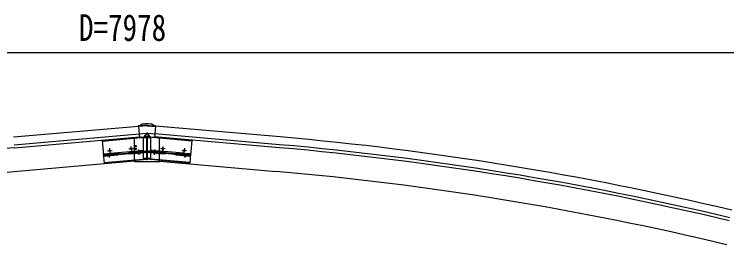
# Model space of a CAD drawing. Units: millimetres, scale not verified. Extents: x -18922 to 18922, y -13365 to 13365.
# Drawn here: x -10010 to -6049, y -4321 to -3039 of the extents above; entities that cross this region are included whole.
import ezdxf
from ezdxf.enums import TextEntityAlignment as Align

# ---------------------------------------------------------------- set-up
doc = ezdxf.new("R2010")
doc.units = ezdxf.units.MM
doc.header["$LTSCALE"] = 70
for name, color, linetype in [('0-5_YKK_13', 4, 'Continuous'), ('0-6_YKK_A1', 4, 'Continuous'), ('0-7_YKK_D', 6, 'Continuous')]:
    doc.layers.add(name, color=color, linetype=linetype)
doc.styles.add('ＭＳ ゴシック', font='')
doc.styles.get('ＭＳ ゴシック').set_extended_font_data('MS Gothic')

msp = doc.modelspace()

# ---------------------------------------------------------------- linework, layer by layer
at = {"layer": '0-5_YKK_13'}
for p, q in [((-9319.15, -3657.59), (-9311.83, -3656.95)), ((-9319.02, -3659), (-9319.15, -3657.59)), ((-9319.02, -3659), (-9318.99, -3659.42)), ((-9318.99, -3659.42), (-9318.72, -3662.4)), ((-9272.04, -3656.59), (-9318.87, -3660.69)), ((-9272.04, -3658.32), (-9318.72, -3662.4)), ((-9318.72, -3662.4), (-9318.67, -3663.08)), ((-9272.04, -3659), (-9318.67, -3663.08)), ((-9318.67, -3663.08), (-9315.06, -3704.35)), ((-9299.65, -3650.77), (-9303.81, -3653.17)), ((-9289.74, -3649.52), (-9298.01, -3650.25)), ((-9272.04, -3656.59), (-9225.21, -3660.69)), ((-9272.04, -3658.32), (-9225.36, -3662.4)), ((-9272.04, -3659), (-9225.42, -3663.08)), ((-9246.08, -3650.25), (-9254.35, -3649.52)), ((-9240.28, -3653.17), (-9244.44, -3650.77)), ((-9232.25, -3656.95), (-9224.94, -3657.59)), ((-9225.42, -3663.08), (-9229.03, -3704.35)), ((-9225.42, -3663.08), (-9225.36, -3662.4)), ((-9225.1, -3659.42), (-9225.36, -3662.4)), ((-9225.06, -3659), (-9225.1, -3659.42)), ((-9225.06, -3659), (-9224.94, -3657.59)), ((-9521.47, -3742.13), (-9272.38, -3720.33)), ((-9342.04, -3724.48), (-9313.53, -3721.74)), ((-9315.06, -3704.35), (-9275.71, -3700.91)), ((-9314.98, -3705.23), (-9315.06, -3704.35)), ((-9314.98, -3705.23), (-9313.43, -3722.97)), ((-9313.43, -3722.97), (-9287.02, -3720.66)), ((-9313.38, -3723.47), (-9313.43, -3722.97)), ((-9303.39, -3722.98), (-9286.75, -3721.52)), ((-9285.87, -3719.9), (-9277.16, -3703.73)), ((-9284.8, -3720.29), (-9275.82, -3704.73)), ((-9283.98, -3718.87), (-9272.04, -3717.72)), ((-9275.96, -3703.73), (-9277.16, -3703.73)), ((-9276.37, -3703.78), (-9275.82, -3704.73)), ((-9275.96, -3703.73), (-9275.79, -3701.8)), ((-9275.96, -3703.79), (-9275.96, -3703.73)), ((-9272.04, -3703.78), (-9275.96, -3703.79)), ((-9275.92, -3703.29), (-9272.04, -3703.28)), ((-9275.82, -3704.73), (-9268.27, -3704.73)), ((-9275.71, -3700.91), (-9275.79, -3701.8)), ((-9275.71, -3700.91), (-9275.69, -3700.74)), ((-9275.69, -3700.74), (-9272.04, -3701.06)), ((-9023.29, -3742.13), (-9272.38, -3720.33)), ((-9268.39, -3700.74), (-9272.04, -3701.06)), ((-9272.04, -3701.06), (-9272.04, -3703.28)), ((-9272.04, -3703.78), (-9272.04, -3703.28)), ((-9272.04, -3703.28), (-9268.17, -3703.29)), ((-9268.13, -3703.79), (-9272.04, -3703.78)), ((-9260.1, -3718.87), (-9272.04, -3717.72)), ((-9268.38, -3700.91), (-9268.39, -3700.74)), ((-9268.3, -3701.8), (-9268.38, -3700.91)), ((-9268.38, -3700.91), (-9229.03, -3704.35)), ((-9268.13, -3703.73), (-9268.3, -3701.8)), ((-9267.72, -3703.78), (-9268.27, -3704.73)), ((-9268.27, -3704.73), (-9259.28, -3720.29)), ((-9266.93, -3703.73), (-9268.13, -3703.73)), ((-9268.13, -3703.73), (-9268.13, -3703.79)), ((-9266.93, -3703.73), (-9258.22, -3719.9)), ((-9257.34, -3721.52), (-9240.7, -3722.98)), ((-9257.06, -3720.66), (-9230.66, -3722.97)), ((-9240.69, -3722.86), (-9240.7, -3722.98)), ((-9240.69, -3722.86), (-9230.73, -3723.73)), ((-9230.73, -3723.73), (-9230.7, -3723.47)), ((-9230.66, -3722.97), (-9230.7, -3723.47)), ((-9229.11, -3705.23), (-9230.66, -3722.97)), ((-9202.04, -3724.48), (-9230.55, -3721.74)), ((-9229.03, -3704.35), (-9229.11, -3705.23)), ((-9521.47, -3742.13), (-9514.46, -3822.32)), ((-9342.04, -3857.72), (-9342.04, -3724.48)), ((-9339.67, -3726.22), (-9339.47, -3728.51)), ((-9324.73, -3724.91), (-9324.53, -3727.2)), ((-9252.38, -3725.84), (-9292.38, -3725.84)), ((-9272.38, -3725.84), (-9272.38, -3801.14)), ((-9272.38, -3725.84), (-9272.38, -3801.14)), ((-9220.04, -3724.91), (-9220.24, -3727.2)), ((-9205.1, -3726.22), (-9205.3, -3728.51)), ((-9023.29, -3742.13), (-9030.31, -3822.32)), ((-9492.43, -3798.71), (-9466.53, -3796.44)), ((-9480.62, -3784.63), (-9478.35, -3810.53)), ((-9476.26, -3811.45), (-9325.84, -3798.29)), ((-9372.89, -3788.25), (-9346.99, -3785.99)), ((-9361.07, -3774.17), (-9358.81, -3800.07)), ((-9337.29, -3772.22), (-9336.18, -3772.2)), ((-9337.29, -3773.22), (-9336.18, -3773.24)), ((-9337.29, -3787.22), (-9336.18, -3787.2)), ((-9337.29, -3788.22), (-9336.18, -3788.24)), ((-9336.18, -3772.2), (-9335.66, -3772.1)), ((-9336.18, -3773.24), (-9335.66, -3773.34)), ((-9336.18, -3787.2), (-9335.66, -3787.1)), ((-9336.18, -3788.24), (-9335.66, -3788.34)), ((-9335.56, -3771.58), (-9335.66, -3772.1)), ((-9335.56, -3773.85), (-9335.66, -3773.34)), ((-9335.56, -3786.58), (-9335.66, -3787.1)), ((-9335.56, -3788.85), (-9335.66, -3788.34)), ((-9335.54, -3770.47), (-9335.56, -3771.58)), ((-9335.54, -3774.96), (-9335.56, -3773.85)), ((-9335.54, -3785.47), (-9335.56, -3786.58)), ((-9335.54, -3789.96), (-9335.56, -3788.85)), ((-9334.54, -3770.47), (-9334.52, -3771.58)), ((-9334.54, -3774.96), (-9334.52, -3773.85)), ((-9334.54, -3785.47), (-9334.52, -3786.58)), ((-9334.54, -3789.96), (-9334.52, -3788.85)), ((-9334.52, -3771.58), (-9334.42, -3772.1)), ((-9334.52, -3773.85), (-9334.42, -3773.34)), ((-9334.52, -3786.58), (-9334.42, -3787.1)), ((-9334.52, -3788.85), (-9334.42, -3788.34)), ((-9333.91, -3772.2), (-9334.42, -3772.1)), ((-9333.91, -3773.24), (-9334.42, -3773.34)), ((-9333.91, -3787.2), (-9334.42, -3787.1)), ((-9333.91, -3788.24), (-9334.42, -3788.34)), ((-9332.8, -3772.22), (-9333.91, -3772.2)), ((-9332.8, -3773.22), (-9333.91, -3773.24)), ((-9332.8, -3787.22), (-9333.91, -3787.2)), ((-9332.8, -3788.22), (-9333.91, -3788.24)), ((-9321.5, -3801.92), (-9321.2, -3805.41)), ((-9320.64, -3811.74), (-9321.5, -3801.92)), ((-9312.62, -3800.14), (-9320.59, -3800.84)), ((-9312.62, -3800.14), (-9320.59, -3800.84)), ((-9314.84, -3820.71), (-9317.45, -3790.83)), ((-9311.54, -3801.05), (-9311.23, -3804.54)), ((-9311.54, -3801.05), (-9310.68, -3810.87)), ((-9311.23, -3804.54), (-9272.38, -3801.14)), ((-9307.9, -3796.72), (-9292.68, -3795.39)), ((-9292.68, -3805.2), (-9292.68, -3795.39)), ((-9233.53, -3804.54), (-9272.38, -3801.14)), ((-9236.86, -3796.72), (-9252.08, -3795.39)), ((-9252.08, -3805.2), (-9252.08, -3795.39)), ((-9233.22, -3801.05), (-9234.08, -3810.87)), ((-9233.22, -3801.05), (-9233.53, -3804.54)), ((-9232.14, -3800.14), (-9224.17, -3800.84)), ((-9232.14, -3800.14), (-9224.17, -3800.84)), ((-9229.93, -3820.71), (-9227.31, -3790.83)), ((-9224.12, -3811.74), (-9223.26, -3801.92)), ((-9223.26, -3801.92), (-9223.57, -3805.41)), ((-9068.5, -3811.45), (-9218.93, -3798.29)), ((-9171.88, -3788.25), (-9197.78, -3785.99)), ((-9183.69, -3774.17), (-9185.96, -3800.07)), ((-9052.33, -3798.71), (-9078.23, -3796.44)), ((-9064.15, -3784.63), (-9066.42, -3810.53)), ((-9515.11, -3814.85), (-9494.19, -3813.02)), ((-9515.11, -3814.85), (-9510.58, -3866.65)), ((-9514.46, -3822.32), (-9489.55, -3820.14)), ((-9514.26, -3824.61), (-9493.34, -3822.78)), ((-9514.06, -3826.9), (-9493.14, -3825.07)), ((-9489.91, -3827.55), (-9491.9, -3827.72)), ((-9489.55, -3820.14), (-9489.86, -3816.65)), ((-9489.86, -3816.65), (-9489, -3826.47)), ((-9480.98, -3814.87), (-9488.95, -3815.57)), ((-9480.98, -3814.87), (-9488.95, -3815.57)), ((-9485.33, -3811.11), (-9483.2, -3835.44)), ((-9479.9, -3815.78), (-9479.59, -3819.27)), ((-9479.9, -3815.78), (-9479.04, -3825.6)), ((-9479.59, -3819.27), (-9321.2, -3805.41)), ((-9477.96, -3826.5), (-9475.96, -3826.33)), ((-9475.41, -3821.21), (-9324.98, -3808.05)), ((-9475.21, -3823.5), (-9324.78, -3810.34)), ((-9321.55, -3812.82), (-9323.54, -3812.99)), ((-9309.6, -3811.77), (-9307.61, -3811.6)), ((-9307.05, -3806.48), (-9272.38, -3803.45)), ((-9306.85, -3808.77), (-9272.41, -3805.76)), ((-9252.38, -3840.54), (-9292.38, -3840.54)), ((-9272.38, -3803.45), (-9272.38, -3845.81)), ((-9237.72, -3806.48), (-9272.38, -3803.45)), ((-9272.38, -3803.45), (-9272.38, -3845.81)), ((-9237.92, -3808.77), (-9272.36, -3805.76)), ((-9235.17, -3811.77), (-9237.16, -3811.6)), ((-9065.17, -3819.27), (-9223.57, -3805.41)), ((-9223.21, -3812.82), (-9221.22, -3812.99)), ((-9069.56, -3823.5), (-9219.98, -3810.34)), ((-9069.36, -3821.21), (-9219.78, -3808.05)), ((-9066.81, -3826.5), (-9068.8, -3826.33)), ((-9064.87, -3815.78), (-9065.73, -3825.6)), ((-9064.87, -3815.78), (-9065.17, -3819.27)), ((-9063.78, -3814.87), (-9055.82, -3815.57)), ((-9063.78, -3814.87), (-9055.82, -3815.57)), ((-9059.44, -3811.11), (-9061.57, -3835.44)), ((-9054.91, -3816.65), (-9055.76, -3826.47)), ((-9055.21, -3820.14), (-9054.91, -3816.65)), ((-9030.31, -3822.32), (-9055.21, -3820.14)), ((-9054.86, -3827.55), (-9052.86, -3827.72)), ((-9030.71, -3826.9), (-9051.63, -3825.07)), ((-9030.51, -3824.61), (-9051.43, -3822.78)), ((-9029.65, -3814.85), (-9050.57, -3813.02)), ((-9029.65, -3814.85), (-9034.18, -3866.65)), ((-9510.78, -3864.36), (-9272.58, -3843.52)), ((-9510.58, -3866.65), (-9272.38, -3845.81)), ((-9272.38, -3845.81), (-9272.58, -3843.52)), ((-9272.38, -3845.81), (-9272.18, -3843.52)), ((-9034.18, -3866.65), (-9272.38, -3845.81)), ((-9033.98, -3864.36), (-9272.18, -3843.52))]:
    msp.add_line(p, q, dxfattribs=at)
for points in [[(-9311.83, -3656.95), (-9306.01, -3653.59), (-9303.81, -3653.17)], [(-9240.28, -3653.17), (-9238.08, -3653.59), (-9232.25, -3656.95)], [(-9521.27, -3744.42), (-9324.53, -3727.2), (-9276.65, -3723.02)], [(-9303.39, -3722.98), (-9303.4, -3722.86), (-9313.36, -3723.73), (-9313.38, -3723.47)], [(-9276.65, -3723.02), (-9272.38, -3722.64), (-9272.38, -3720.33)], [(-9268.12, -3723.02), (-9272.38, -3722.64), (-9272.38, -3720.33)], [(-9023.49, -3744.42), (-9220.24, -3727.2), (-9268.12, -3723.02)], [(-9342.04, -3857.72), (-9202.04, -3857.72), (-9202.04, -3724.48)], [(-9252.38, -3725.84), (-9252.38, -3842.84), (-9292.38, -3842.84), (-9292.38, -3725.84)], [(-9325.84, -3798.29), (-9325.18, -3805.76), (-9324.63, -3812.09)], [(-9307.9, -3796.72), (-9307.25, -3804.19), (-9306.7, -3810.52)], [(-9236.86, -3796.72), (-9237.51, -3804.19), (-9238.07, -3810.52)], [(-9218.93, -3798.29), (-9219.58, -3805.76), (-9220.14, -3812.09)], [(-9494.19, -3813.02), (-9493.54, -3820.49), (-9492.99, -3826.82)], [(-9476.26, -3811.45), (-9475.61, -3818.92), (-9475.05, -3825.25)], [(-9068.5, -3811.45), (-9069.16, -3818.92), (-9069.71, -3825.25)], [(-9050.57, -3813.02), (-9051.23, -3820.49), (-9051.78, -3826.82)]]:
    msp.add_lwpolyline(points, dxfattribs=at)
for centre, radius in [((-9479.48, -3797.58), 4.5), ((-9479.48, -3797.58), 4), ((-9479.48, -3797.58), 3.5), ((-9359.94, -3787.12), 4.5), ((-9359.94, -3787.12), 4), ((-9359.94, -3787.12), 3.5), ((-9335.04, -3772.72), 4), ((-9335.04, -3787.72), 4), ((-9276.17, -3803.78), 3), ((-9268.6, -3803.78), 3), ((-9184.83, -3787.12), 4.5), ((-9184.83, -3787.12), 4), ((-9184.83, -3787.12), 3.5), ((-9065.28, -3797.58), 4.5), ((-9065.28, -3797.58), 4), ((-9065.28, -3797.58), 3.5), ((-9497.32, -3823.13), 3), ((-9427.59, -3817.03), 3), ((-9328.97, -3808.4), 3), ((-9272.38, -3842.84), 3), ((-9215.8, -3808.4), 3), ((-9117.18, -3817.03), 3), ((-9047.44, -3823.13), 3), ((-9272.38, -3845.84), 3)]:
    msp.add_circle(centre, radius, dxfattribs=at)
for centre, radius, start, end in [((-9297.66, -3654.22), 3.99, 95, 120), ((-9272.04, -3851.74), 202.99, 85, 95), ((-9246.43, -3654.22), 3.99, 60, 85), ((-9272.38, -3720.33), 5, 185.00001, 270), ((-9272.43, -3720.34), 3, 355, 185), ((-9272.38, -3720.33), 5, 270, 354.99999), ((-9272.38, -3728.84), 3, 330, 210), ((-9272.38, -3731.84), 3, 330, 210), ((-9272.38, -3734.84), 3, 330, 210), ((-9272.38, -3737.84), 3, 330, 210), ((-9272.38, -3740.84), 3, 330, 210), ((-9272.38, -3743.84), 3, 330, 210), ((-9272.38, -3746.84), 3, 330, 210), ((-9272.38, -3749.84), 3, 330, 210), ((-9272.38, -3752.84), 3, 330, 210), ((-9272.38, -3755.84), 3, 330, 210), ((-9272.38, -3758.84), 3, 330, 210), ((-9272.38, -3761.84), 3, 330, 210), ((-9272.38, -3764.84), 3, 330, 210), ((-9335.04, -3772.72), 2.3, 167.44414, 192.55586), ((-9335.04, -3787.72), 2.3, 167.44414, 192.55586), ((-9335.04, -3772.72), 2.3, 77.44414, 102.55586), ((-9335.04, -3772.72), 2.3, 257.44414, 282.55586), ((-9335.04, -3787.72), 2.3, 77.44414, 102.55586), ((-9335.04, -3787.72), 2.3, 257.44414, 282.55586), ((-9335.04, -3772.72), 2.3, 347.44414, 12.55586), ((-9335.04, -3787.72), 2.3, 347.44414, 12.55586), ((-9320.51, -3801.84), 1, 95, 185), ((-9320.51, -3801.84), 1, 95, 185), ((-9312.54, -3801.14), 1, 5, 95), ((-9312.54, -3801.14), 1, 5, 95), ((-9300.08, -3805.87), 3, 65, 305), ((-9297.09, -3805.61), 3, 65, 305), ((-9294.1, -3805.35), 3, 65, 305), ((-9291.11, -3805.09), 3, 65, 305), ((-9288.12, -3804.83), 3, 65, 305), ((-9285.13, -3804.57), 3, 65, 305), ((-9282.14, -3804.3), 3, 65, 305), ((-9279.16, -3804.04), 3, 65, 305), ((-9272.38, -3767.84), 3, 330, 210), ((-9272.38, -3770.84), 3, 330, 210), ((-9272.38, -3773.84), 3, 330, 210), ((-9272.38, -3776.84), 3, 330, 210), ((-9272.38, -3779.84), 3, 330, 210), ((-9272.38, -3782.84), 3, 330, 210), ((-9272.38, -3785.84), 3, 330, 210), ((-9272.38, -3788.84), 3, 330, 210), ((-9272.38, -3791.84), 3, 330, 210), ((-9272.38, -3794.84), 3, 330, 210), ((-9272.38, -3797.84), 3, 330, 210), ((-9272.38, -3800.84), 3, 330, 210), ((-9272.38, -3803.84), 3, 330, 210), ((-9265.61, -3804.04), 3, 235, 115), ((-9262.62, -3804.3), 3, 235, 115), ((-9259.63, -3804.57), 3, 235, 115), ((-9256.64, -3804.83), 3, 235, 115), ((-9253.65, -3805.09), 3, 235, 115), ((-9250.67, -3805.35), 3, 235, 115), ((-9247.68, -3805.61), 3, 235, 115), ((-9244.69, -3805.87), 3, 235, 115), ((-9232.23, -3801.14), 1, 85, 175), ((-9232.23, -3801.14), 1, 85, 175), ((-9224.26, -3801.84), 1, 355, 85), ((-9224.26, -3801.84), 1, 355, 85), ((-9511.27, -3824.35), 3, 75.52878, 294.47122), ((-9509.28, -3824.18), 3, 65, 305), ((-9506.29, -3823.91), 3, 65, 305), ((-9503.3, -3823.65), 3, 65, 305), ((-9500.31, -3823.39), 3, 65, 305), ((-9491.99, -3826.73), 1, 185, 274.99999), ((-9490, -3826.55), 1, 274.99999, 5), ((-9488.86, -3816.57), 1, 95, 185), ((-9488.86, -3816.57), 1, 95, 185), ((-9480.89, -3815.87), 1, 5, 95), ((-9480.89, -3815.87), 1, 5, 95), ((-9478.04, -3825.51), 1, 185, 275), ((-9476.05, -3825.33), 1, 275, 5), ((-9471.42, -3820.86), 3, 75.52878, 294.47122), ((-9469.43, -3820.69), 3, 65, 305), ((-9466.44, -3820.43), 3, 65, 305), ((-9463.45, -3820.17), 3, 65, 305), ((-9460.46, -3819.9), 3, 65, 305), ((-9457.48, -3819.64), 3, 65, 305), ((-9454.49, -3819.38), 3, 65, 305), ((-9451.5, -3819.12), 3, 65, 305), ((-9448.51, -3818.86), 3, 65, 305), ((-9445.52, -3818.6), 3, 65, 305), ((-9442.53, -3818.34), 3, 65, 305), ((-9439.54, -3818.07), 3, 65, 305), ((-9436.56, -3817.81), 3, 65, 305), ((-9433.57, -3817.55), 3, 65, 305), ((-9433.57, -3817.55), 3, 65, 305), ((-9430.58, -3817.29), 3, 65, 305), ((-9372.8, -3812.23), 3, 75.52878, 294.47122), ((-9370.81, -3812.06), 3, 65, 305), ((-9372.8, -3812.23), 3, 304.92641, 305), ((-9367.82, -3811.8), 3, 65, 305), ((-9364.83, -3811.54), 3, 65, 305), ((-9366.82, -3811.71), 3, 304.92643, 305), ((-9361.84, -3811.28), 3, 65, 305), ((-9358.85, -3811.01), 3, 65, 305), ((-9355.86, -3810.75), 3, 65, 305), ((-9352.87, -3810.49), 3, 65, 305), ((-9349.89, -3810.23), 3, 65, 305), ((-9346.9, -3809.97), 3, 65, 305), ((-9343.91, -3809.71), 3, 65, 305), ((-9340.92, -3809.45), 3, 65, 305), ((-9337.93, -3809.18), 3, 65, 305), ((-9334.94, -3808.92), 3, 65, 305), ((-9334.94, -3808.92), 3, 65, 305), ((-9331.95, -3808.66), 3, 65, 305), ((-9323.63, -3812), 1, 185, 274.99998), ((-9321.64, -3811.82), 1, 274.99998, 5), ((-9309.69, -3810.78), 1, 185, 275), ((-9307.69, -3810.6), 1, 275, 5), ((-9303.06, -3806.13), 3, 65, 305), ((-9272.38, -3806.84), 3, 330, 210), ((-9272.38, -3809.84), 3, 330, 210), ((-9272.38, -3812.84), 3, 330, 210), ((-9272.38, -3815.84), 3, 330, 210), ((-9272.38, -3818.84), 3, 330, 210), ((-9272.38, -3821.84), 3, 330, 210), ((-9272.38, -3824.84), 3, 330, 210), ((-9272.38, -3827.84), 3, 330, 210), ((-9272.38, -3830.84), 3, 330, 210), ((-9272.38, -3833.84), 3, 330, 210), ((-9272.38, -3836.84), 3, 330, 210), ((-9272.38, -3839.84), 3, 330, 210), ((-9241.7, -3806.13), 3, 235, 115), ((-9237.07, -3810.6), 1, 175, 265), ((-9235.08, -3810.78), 1, 265, 355), ((-9223.13, -3811.82), 1, 175, 265.00002), ((-9221.13, -3812), 1, 265.00002, 355), ((-9212.81, -3808.66), 3, 235, 115), ((-9209.82, -3808.92), 3, 235, 115), ((-9209.82, -3808.92), 3, 235, 115), ((-9206.83, -3809.18), 3, 235, 115), ((-9203.84, -3809.45), 3, 235, 115), ((-9200.86, -3809.71), 3, 235, 115), ((-9197.87, -3809.97), 3, 235, 115), ((-9194.88, -3810.23), 3, 235, 115), ((-9191.89, -3810.49), 3, 235, 115), ((-9188.9, -3810.75), 3, 235, 115), ((-9185.91, -3811.01), 3, 235, 115), ((-9182.92, -3811.28), 3, 235, 115), ((-9179.94, -3811.54), 3, 235, 115), ((-9177.94, -3811.71), 3, 235, 235.07357), ((-9176.95, -3811.8), 3, 235, 115), ((-9173.96, -3812.06), 3, 235, 115), ((-9171.97, -3812.23), 3, 235, 235.07359), ((-9171.97, -3812.23), 3, 245.52878, 104.47122), ((-9114.19, -3817.29), 3, 235, 115), ((-9111.2, -3817.55), 3, 235, 115), ((-9111.2, -3817.55), 3, 235, 115), ((-9108.21, -3817.81), 3, 235, 115), ((-9105.22, -3818.07), 3, 235, 115), ((-9102.23, -3818.34), 3, 235, 115), ((-9099.24, -3818.6), 3, 235, 115), ((-9096.26, -3818.86), 3, 235, 115), ((-9093.27, -3819.12), 3, 235, 115), ((-9090.28, -3819.38), 3, 235, 115), ((-9087.29, -3819.64), 3, 235, 115), ((-9084.3, -3819.9), 3, 235, 115), ((-9081.31, -3820.17), 3, 235, 115), ((-9078.32, -3820.43), 3, 235, 115), ((-9075.34, -3820.69), 3, 235, 115), ((-9073.34, -3820.86), 3, 245.52878, 104.47122), ((-9068.72, -3825.33), 1, 175, 265), ((-9066.72, -3825.51), 1, 265, 355), ((-9063.87, -3815.87), 1, 85, 175), ((-9063.87, -3815.87), 1, 85, 175), ((-9055.9, -3816.57), 1, 355, 85), ((-9055.9, -3816.57), 1, 355, 85), ((-9054.77, -3826.55), 1, 175, 265.00001), ((-9052.78, -3826.73), 1, 265.00001, 355), ((-9044.45, -3823.39), 3, 235, 115), ((-9041.46, -3823.65), 3, 235, 115), ((-9038.48, -3823.91), 3, 235, 115), ((-9035.49, -3824.18), 3, 235, 115), ((-9033.5, -3824.35), 3, 245.52878, 104.47122)]:
    msp.add_arc(centre, radius, start, end, dxfattribs=at)
for centre, major_axis, ratio, start_param, end_param in [((-9287.19, -3719.11), (-0.53, 1.47), 0.958259, 2.8941775, 3.8521671), ((-9286.97, -3719.03), (-1.35, 2.11), 0.997631, 2.6625978, 3.6205875), ((-9277.51, -3703.8), (1.15, 0.02), 0.060825, 0.0337838, 1.2585957), ((-9266.58, -3703.8), (1.15, -0.02), 0.060825, 1.8829969, 3.1078089), ((-9257.12, -3719.03), (1.35, 2.11), 0.997631, 2.6625978, 3.6205875), ((-9256.9, -3719.11), (0.53, 1.47), 0.958259, 2.4310182, 3.3890078)]:
    msp.add_ellipse(centre, major_axis=major_axis, ratio=ratio, start_param=start_param, end_param=end_param, dxfattribs=at)
at = {"layer": '0-6_YKK_A1'}
for p, q in [((-10013.93, -3721.59), (-9319.58, -3661.05)), ((-8530.89, -3721.59), (-9225.24, -3661.05)), ((-10010.18, -3764.6), (-9315.81, -3704.06)), ((-10008.72, -3781.36), (-9314.35, -3720.83)), ((-8536.1, -3781.36), (-9230.47, -3720.83)), ((-8534.64, -3764.6), (-9229.01, -3704.06)), ((-9342.04, -3856.66), (-9990.72, -3913.43)), ((-9202.04, -3856.72), (-8554.1, -3913.43))]:
    msp.add_line(p, q, dxfattribs=at)
for centre, radius, start, end in [((-10050.49, -20994.68), 17339.81, 76.56246, 84.97235), ((-8494.33, -20994.68), 17279.81, 95.0278, 103.43739), ((-10050.49, -20994.68), 17279.81, 76.56261, 84.9722), ((-10050.49, -20994.68), 17296.63, 76.56261, 84.9722), ((-8498.08, -20974.32), 17126.06, 95.00003, 103.5), ((-8498.07, -20974.3), 17126.06, 95.00003, 103.5), ((-10046.76, -20974.3), 17126.06, 76.5, 84.99997), ((-10046.74, -20974.32), 17126.06, 76.5, 84.99997)]:
    msp.add_arc(centre, radius, start, end, dxfattribs=at)
at = {"layer": '0-7_YKK_D'}
msp.add_line((-13036.41, -3251.7), (-5508.41, -3251.7), dxfattribs=at)

# ---------------------------------------------------------------- texts
at = {"layer": '0-7_YKK_D', "style": 'ＭＳ ゴシック', "width": 0.8}
msp.add_text('D=7978', height=148.5, dxfattribs=at).set_placement((-9650.41, -3231.7), align=Align.BOTTOM_LEFT)

doc.saveas('drawing.dxf')
